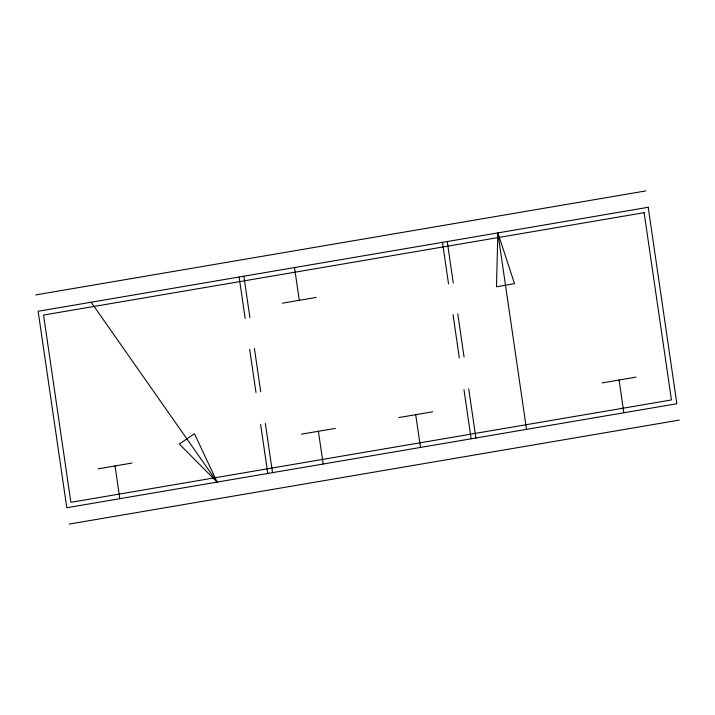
<?xml version="1.0" encoding="UTF-8"?>
<svg xmlns="http://www.w3.org/2000/svg" width="715" height="715" viewBox="0 0 715 715"><rect width="100%" height="100%" fill="white"/><g stroke="black" fill="none" stroke-linecap="round" stroke-linejoin="round"><path stroke-width="1.07" d="M497.863 232.911L496.469 286.769L514.523 283.685L497.863 232.911L526.526 429.358M35.75 294.902L645.815 190.914M282.345 303.196L316.236 297.422M98.098 468.825L131.989 463.052M301.444 434.166L335.344 428.392M398.764 417.578L432.655 411.804M602.119 382.918L636.01 377.136M69.185 524.086L679.25 420.098M217.137 482.089L179.277 444.033L194.462 433.728L217.137 482.089L91.154 302.231M619.065 380.023L623.846 412.769M447.224 241.536L453.274 283.051M457.761 313.814L464.071 357.062M468.7 388.79L475.877 437.991M442.478 242.349L448.528 283.864M453.015 314.618L459.325 357.875M463.955 389.595L471.131 438.796M415.71 414.691L420.492 447.429M294.509 267.571L299.29 300.309M318.398 431.279L323.171 464.017M243.869 276.205L249.919 317.719M254.406 348.473L260.716 391.731M265.345 423.45L272.522 472.651M239.123 277.009L245.174 318.524M249.66 349.286L255.979 392.535M260.6 424.254L267.776 473.464M115.044 465.939L119.816 498.686M648.201 207.279L38.136 311.266L66.799 507.722L676.864 403.734L648.201 207.279M644.126 212.677L43.552 315.047L70.874 502.323L671.448 399.953L644.126 212.677"/></g></svg>
